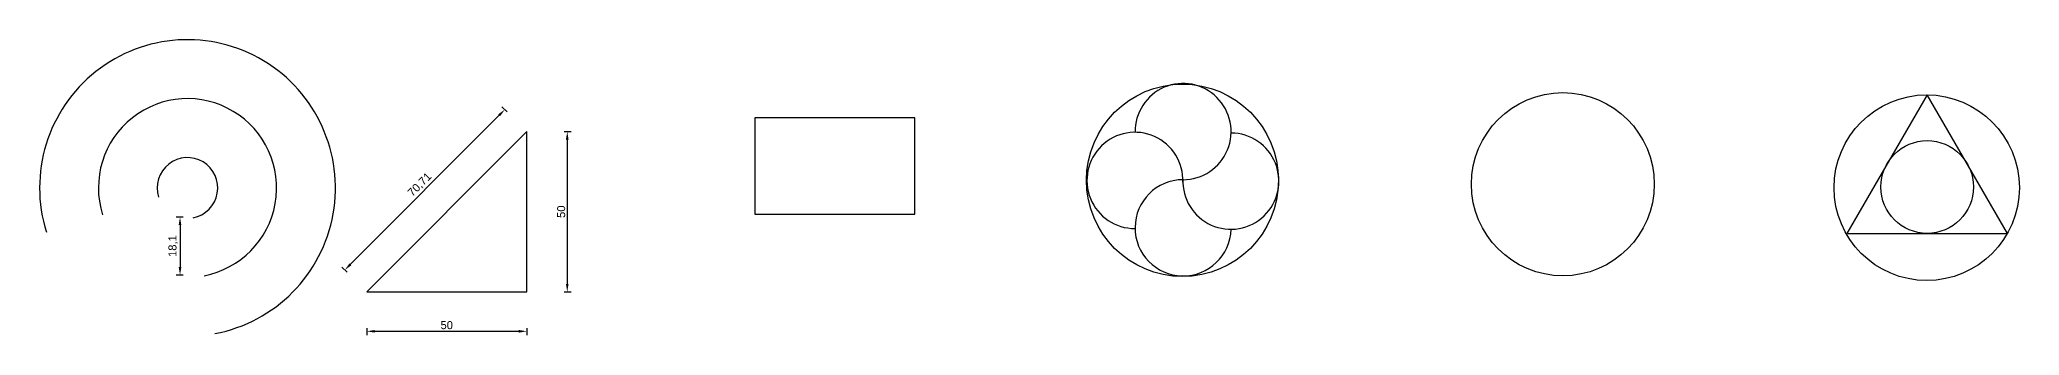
# Model space of a CAD drawing. Header units: millimetres. Extents: x 1535 to 3101, y 1187 to 1593.
# Drawn here: x 1535 to 2154, y 1368 to 1460 of the extents above; entities that cross this region are included whole.
import ezdxf

# ---------------------------------------------------------------- set-up
doc = ezdxf.new("R2010")
doc.units = ezdxf.units.MM
doc.styles.get("Standard").update_dxf_attribs({"font": 'arial.ttf'})
doc.dimstyles.new('ISO-25', dxfattribs={"dimtxt": 2.5, "dimasz": 2.5, "dimexe": 1.25, "dimexo": 0.625, "dimtad": 1, "dimtxsty": 'Standard', "dimcen": 2.5, "dimadec": 0, "dimazin": 0, "dimtfac": 1, "dimtmove": 0, "dimatfit": 3, "dimfxl": 1, "dimfxlon": 1, "dimarcsym": 0})

# ---------------------------------------------------------------- blocks, each defined once
blk = doc.blocks.new('*D2')
at = {"color": 0, "lineweight": -2, "transparency": 16777216}
for p, q in [((1637.24, 1370.46), (1637.24, 1368.21)), ((1639.74, 1369.46), (1684.74, 1369.46)), ((1687.24, 1370.46), (1687.24, 1368.21))]:
    blk.add_line(p, q, dxfattribs=at)
at = {"color": 0, "transparency": 16777216}
for points in [[(1639.74, 1369.87), (1639.74, 1369.04), (1637.24, 1369.46)], [(1684.74, 1369.87), (1684.74, 1369.04), (1687.24, 1369.46)]]:
    blk.add_solid(points, dxfattribs=at)
at = {"layer": 'Defpoints', "color": 0, "transparency": 16777216}
for p in [(1637.24, 1381.75), (1687.24, 1381.75), (1687.24, 1369.46)]:
    blk.add_point(p, dxfattribs=at)
at = {"color": 0, "transparency": 16777216, "insert": (1662.24, 1371.36), "char_height": 2.5, "attachment_point": 5}
blk.add_mtext('50', dxfattribs=at)
blk = doc.blocks.new('*D3')
at = {"color": 0, "lineweight": -2, "transparency": 16777216}
for p, q in [((1678.63, 1436.82), (1632.16, 1390.36)), ((1681.1, 1437.88), (1679.51, 1439.47)), ((1631.1, 1387.88), (1629.51, 1389.47))]:
    blk.add_line(p, q, dxfattribs=at)
at = {"color": 0, "transparency": 16777216}
for points in [[(1678.33, 1437.11), (1678.92, 1436.53), (1680.4, 1438.59)], [(1631.87, 1390.65), (1632.46, 1390.06), (1630.4, 1388.59)]]:
    blk.add_solid(points, dxfattribs=at)
at = {"layer": 'Defpoints', "color": 0, "transparency": 16777216}
for p in [(1687.24, 1431.75), (1630.4, 1388.59), (1637.24, 1381.75)]:
    blk.add_point(p, dxfattribs=at)
at = {"color": 0, "transparency": 16777216, "insert": (1653.89, 1415.09), "char_height": 2.5, "attachment_point": 5, "rotation": 45}
blk.add_mtext('70,71', dxfattribs=at)
blk = doc.blocks.new('*D4')
at = {"color": 0, "lineweight": -2, "transparency": 16777216}
for p, q in [((1698.91, 1431.75), (1701.16, 1431.75)), ((1699.91, 1429.25), (1699.91, 1384.25)), ((1698.91, 1381.75), (1701.16, 1381.75))]:
    blk.add_line(p, q, dxfattribs=at)
at = {"color": 0, "transparency": 16777216}
for points in [[(1699.49, 1429.25), (1700.32, 1429.25), (1699.91, 1431.75)], [(1699.49, 1384.25), (1700.32, 1384.25), (1699.91, 1381.75)]]:
    blk.add_solid(points, dxfattribs=at)
at = {"layer": 'Defpoints', "color": 0, "transparency": 16777216}
for p in [(1687.24, 1431.75), (1687.24, 1381.75), (1699.91, 1381.75)]:
    blk.add_point(p, dxfattribs=at)
at = {"color": 0, "transparency": 16777216, "insert": (1698.01, 1406.75), "char_height": 2.5, "attachment_point": 5, "rotation": 90}
blk.add_mtext('50', dxfattribs=at)
blk = doc.blocks.new('*D5')
at = {"color": 0, "lineweight": -2, "transparency": 16777216}
for p, q in [((1579.9, 1405.08), (1577.65, 1405.08)), ((1578.9, 1402.58), (1578.9, 1389.48)), ((1579.9, 1386.98), (1577.65, 1386.98))]:
    blk.add_line(p, q, dxfattribs=at)
at = {"color": 0, "transparency": 16777216}
for points in [[(1578.48, 1402.58), (1579.32, 1402.58), (1578.9, 1405.08)], [(1578.48, 1389.48), (1579.32, 1389.48), (1578.9, 1386.98)]]:
    blk.add_solid(points, dxfattribs=at)
at = {"layer": 'Defpoints', "color": 0, "transparency": 16777216}
for p in [(1583.21, 1405.08), (1578.9, 1386.98), (1586.23, 1386.98)]:
    blk.add_point(p, dxfattribs=at)
at = {"color": 0, "transparency": 16777216, "insert": (1576.77, 1396.03), "char_height": 2.5, "attachment_point": 5, "rotation": 90}
blk.add_mtext('18,1', dxfattribs=at)

msp = doc.modelspace()

# ---------------------------------------------------------------- linework, layer by layer
for p, q in [((2124.843, 1443.213), (2099.713, 1399.988)), ((2149.994, 1400), (2124.843, 1443.213)), ((1687.238, 1431.746), (1637.238, 1381.746)), ((1687.238, 1381.746), (1687.238, 1431.746)), ((2099.994, 1400), (2149.994, 1400)), ((1637.238, 1381.746), (1687.238, 1381.746))]:
    msp.add_line(p, q)
msp.add_lwpolyline([(1758.476, 1405.969), (1808.476, 1405.969), (1808.476, 1435.969), (1758.476, 1435.969), (1758.476, 1405.969)])
for centre, radius in [((1892.149, 1416.535), 30), ((2011.001, 1415.312), 28.554), ((2124.717, 1414.236), 28.949), ((2124.85, 1414.458), 14.458)]:
    msp.add_circle(centre, radius)
for centre, radius, start, end in [((1581.24, 1414.157), 46.22, 280.70885, 197.420538), ((1581.24, 1414.157), 27.84, 280.70885, 197.420538), ((1581.24, 1414.157), 27.84, 280.70885, 197.420538), ((1581.24, 1414.157), 27.84, 280.70885, 197.420538), ((1581.24, 1414.157), 27.84, 280.70885, 197.420538), ((1892.334, 1431.726), 15, 269.775289, 180.849856), ((1877.285, 1416.503), 15, 357.7798, 270.196981), ((1907.269, 1416.28), 15, 177.7798, 89.775289), ((1581.24, 1414.157), 9.461, 280.70885, 197.420538), ((1892.334, 1401.726), 15, 90.196981, 358.298144)]:
    msp.add_arc(centre, radius, start, end)

# ---------------------------------------------------------------- dimensions: what is measured, and where the dimension line sits
for p1, p2, distance, picture, middle in [((1687.238, 1431.746), (1637.238, 1381.746), -9.676, '*D3', (1653.892, 1415.092)), ((1687.238, 1431.746), (1687.238, 1381.746), 12.669, '*D4', (1698.006, 1406.746)), ((1637.238, 1381.746), (1687.238, 1381.746), -12.288, '*D2', (1662.238, 1371.359))]:
    dim = msp.add_aligned_dim(p1=p1, p2=p2, distance=distance, dimstyle='ISO-25')
    dim.commit()
    dim.dimension.update_dxf_attribs({"geometry": picture, "text_midpoint": middle})
dim = msp.add_linear_dim(base=(1578.9, 1386.978), p1=(1583.214, 1405.076), p2=(1586.234, 1386.978), angle=90, dimstyle='ISO-25')
dim.commit()
dim.dimension.update_dxf_attribs({"geometry": '*D5', "text_midpoint": (1576.773, 1396.027)})

doc.saveas('drawing.dxf')
